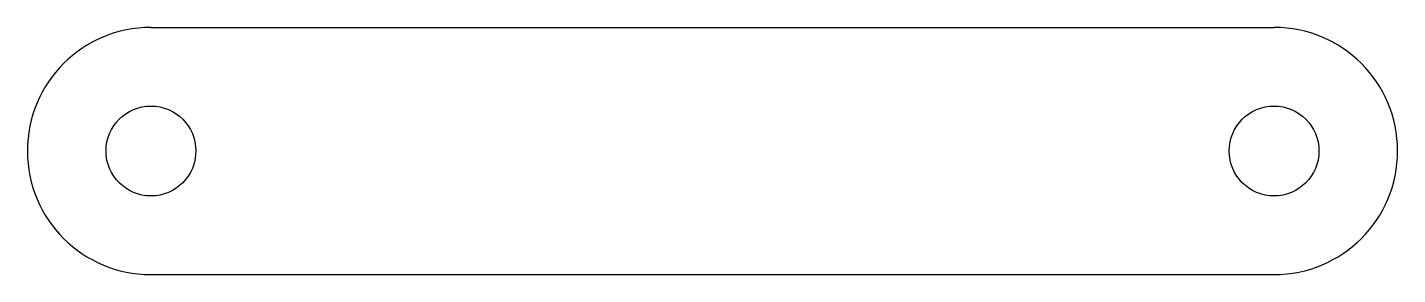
# Model space of a CAD drawing. Extents: x -79 to 43, y -23 to -1.
import ezdxf

# ---------------------------------------------------------------- set-up
doc = ezdxf.new("R2010")
doc.units = 0
doc.layers.add('MODELSKETCH_VISIBLE', color=7, linetype='CONTINUOUS')

msp = doc.modelspace()

# ---------------------------------------------------------------- linework, layer by layer
at = {"layer": 'MODELSKETCH_VISIBLE'}
for p, q in [((-67.8, -0.6), (32.2, -0.6)), ((-67.8, -22.6), (32.2, -22.6))]:
    msp.add_line(p, q, dxfattribs=at)
for centre in [(-67.8, -11.6), (32.2, -11.6)]:
    msp.add_circle(centre, 4, dxfattribs=at)
for centre, start, end in [((-67.8, -11.6), 90, 270), ((32.2, -11.6), 270, 90)]:
    msp.add_arc(centre, 11, start, end, dxfattribs=at)

doc.saveas('drawing.dxf')
